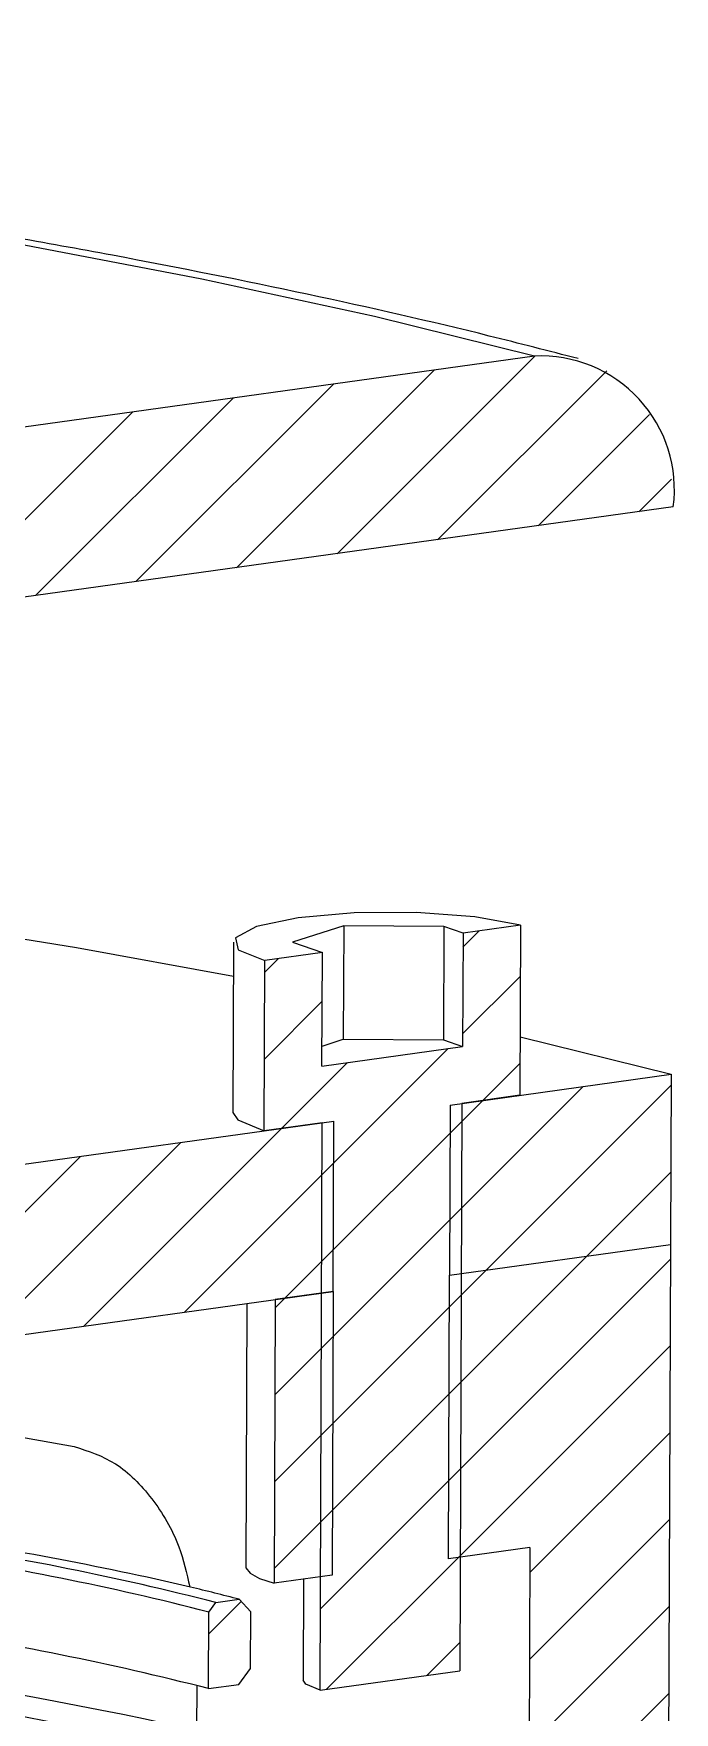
# Model space of a CAD drawing. Header units: millimetres. Extents: x 0 to 1189, y 0 to 841.
# Drawn here: x 684.6 to 717.8, y 644.1 to 731.2 of the extents above; entities that cross this region are included whole.
import ezdxf

# ---------------------------------------------------------------- set-up
doc = ezdxf.new("R2010")
doc.units = ezdxf.units.MM

# ---------------------------------------------------------------- blocks, each defined once
blk = doc.blocks.new('SW_HATCH_0')
at = {"color": 0, "linetype": 'Continuous', "lineweight": 18}
for p, q in [((120.899, 399.287), (131.151, 409.539)), ((115.683, 398.561), (125.935, 408.814)), ((126.114, 400.012), (134.879, 408.777)), ((110.467, 397.835), (120.72, 408.088)), ((105.252, 397.11), (115.504, 407.362)), ((100.036, 396.384), (110.288, 406.637)), ((131.33, 400.738), (137.097, 406.505)), ((136.546, 401.463), (138.238, 403.156)), ((127.427, 378.874), (128.271, 379.718)), ((117.148, 377.575), (117.839, 378.267)), ((127.41, 374.367), (130.406, 377.363)), ((117.131, 373.068), (120.126, 376.064)), ((118.018, 369.465), (121.436, 372.883)), ((120.122, 367.079), (126.651, 373.608)), ((128.45, 370.917), (130.389, 372.856)), ((126.742, 364.719), (133.665, 371.642)), ((128.629, 362.115), (138.219, 371.706)), ((126.759, 369.226), (128.45, 370.917)), ((107.766, 359.213), (118.018, 369.465)), ((120.105, 362.572), (127.364, 369.831)), ((102.55, 358.487), (112.802, 368.74)), ((97.334, 357.762), (107.587, 368.014)), ((112.981, 359.939), (120.727, 367.684)), ((133.844, 362.841), (138.202, 367.199)), ((120.088, 358.065), (127.347, 365.324)), ((118.197, 360.664), (120.71, 363.177)), ((126.692, 351.198), (138.186, 362.692)), ((126.708, 355.705), (133.844, 362.841)), ((126.725, 360.212), (128.629, 362.115)), ((117.685, 360.152), (118.197, 360.664)), ((120.071, 353.558), (127.33, 360.817)), ((117.668, 355.645), (120.693, 358.67)), ((127.188, 347.205), (138.169, 358.185)), ((120.054, 349.051), (127.313, 356.31)), ((117.651, 351.138), (120.676, 354.163)), ((130.892, 346.419), (138.152, 353.678)), ((120.037, 344.544), (127.297, 351.803)), ((117.634, 346.631), (120.659, 349.656)), ((130.876, 341.912), (138.135, 349.171)), ((120.353, 340.37), (127.28, 347.296)), ((114.247, 343.243), (115.925, 344.921)), ((130.859, 337.405), (138.118, 344.664)), ((125.569, 341.095), (127.263, 342.789)), ((130.842, 332.898), (138.101, 340.157))]:
    blk.add_line(p, q, dxfattribs=at)

msp = doc.modelspace()

# ---------------------------------------------------------------- linework, layer by layer
at = {"color": 7, "linetype": 'Continuous', "lineweight": 25}
for p, q in [((710.528, 714.512), (382.5, 668.878)), ((717.73, 706.688), (382.467, 660.047)), ((700.642, 684.954), (697.986, 684.101)), ((700.642, 684.954), (700.62, 679.067)), ((705.837, 684.922), (700.642, 684.954)), ((705.837, 684.922), (705.815, 679.035)), ((706.828, 684.577), (705.837, 684.922)), ((709.814, 684.993), (706.828, 684.577)), ((709.814, 684.993), (709.781, 676.162)), ((694.932, 684.101), (694.898, 675.27)), ((697.986, 684.101), (699.535, 683.562)), ((706.828, 684.577), (706.806, 678.69)), ((696.515, 674.316), (696.549, 683.147)), ((699.535, 683.562), (696.549, 683.147)), ((699.512, 677.675), (699.535, 683.562)), ((699.512, 677.675), (706.806, 678.69)), ((699.516, 678.712), (700.62, 679.067)), ((700.62, 679.067), (705.815, 679.035)), ((705.815, 679.035), (706.806, 678.69)), ((709.793, 679.201), (717.62, 677.252)), ((706.163, 675.658), (717.62, 677.252)), ((717.62, 677.252), (717.587, 668.421)), ((709.781, 676.162), (706.766, 675.742)), ((706.163, 675.658), (706.13, 666.828)), ((706.766, 675.742), (706.656, 646.306)), ((669.358, 670.538), (700.133, 674.82)), ((699.53, 674.736), (696.515, 674.316)), ((699.42, 645.3), (699.53, 674.736)), ((700.1, 665.989), (700.133, 674.82)), ((706.13, 666.828), (717.587, 668.421)), ((717.587, 668.421), (716.987, 508.196)), ((706.075, 652.11), (706.13, 666.828)), ((662.996, 660.827), (700.1, 665.989)), ((697.085, 665.569), (697.03, 650.851)), ((700.1, 665.989), (697.085, 665.569)), ((700.1, 665.989), (700.045, 651.271)), ((695.611, 665.364), (695.56, 651.718)), ((710.296, 652.697), (706.075, 652.11)), ((710.296, 652.697), (709.86, 536.425)), ((700.045, 651.271), (697.03, 650.851)), ((698.558, 651.064), (698.538, 645.82)), ((693.65, 649.351), (694.013, 649.843)), ((694.013, 649.843), (695.219, 650.011)), ((695.819, 649.359), (695.219, 650.011)), ((693.635, 645.377), (693.65, 649.351)), ((695.808, 646.415), (695.819, 649.359)), ((695.203, 645.596), (695.808, 646.415)), ((693.018, 645.539), (693.009, 643.205)), ((693.635, 645.377), (695.203, 645.596)), ((699.42, 645.3), (706.656, 646.306))]:
    msp.add_line(p, q, dxfattribs=at)
at = {"color": 7, "linetype": 'Continuous', "lineweight": 25, "flags": 128}
for points in [[(710.528, 714.512), (702.243, 716.562), (693.291, 718.505), (683.711, 720.334), (673.543, 722.04), (662.831, 723.616), (651.621, 725.055), (639.961, 726.351), (627.901, 727.499)], [(663.973, 687.274), (675, 685.726), (686.784, 683.829), (694.925, 682.349)], [(709.814, 684.993), (707.432, 685.419), (704.403, 685.64), (701.187, 685.622), (698.276, 685.367), (696.111, 684.916), (695.022, 684.335), (695.176, 683.714), (696.549, 683.147)], [(694.898, 675.27), (695.143, 674.883), (696.515, 674.316)], [(679.65, 659.187), (680.824, 658.986), (686.666, 657.936)], [(695.56, 651.718), (695.569, 651.648), (695.783, 651.367), (696.276, 651.098), (697.03, 650.851)], [(699.42, 645.3), (698.672, 645.609), (698.538, 645.82)]]:
    msp.add_lwpolyline(points, dxfattribs=at)
at = {"color": 7, "linetype": 'Continuous', "lineweight": 25}
for centre, radius, start, end in [((710.857, 707.588), 6.932, 352.54446, 92.72014), ((652.53, 477.298), 177.941, 76.95686, 81.70069), ((656.143, 502.971), 151.109, 75.62855, 81.60254), ((656.355, 502.905), 151.687, 75.62526, 81.5786), ((667.221, 544.016), 109.63, 75.20354, 76.56737), ((641.668, 411.484), 237.347, 77.59366, 86.74692), ((656.128, 498.997), 151.109, 75.62856, 81.60252), ((641.209, 423.334), 224.696, 77.60344, 86.44713), ((641.204, 421.862), 224.696, 77.60344, 86.44713)]:
    msp.add_arc(centre, radius, start, end, dxfattribs=at)
for points, knots in [([(712.796, 714.382), (711.274, 714.776), (706.812, 715.93), (698.867, 717.742), (688.769, 719.765), (678.054, 721.636), (666.775, 723.355), (654.974, 724.916), (642.7, 726.315), (630.004, 727.549), (616.94, 728.612), (603.566, 729.5), (589.938, 730.211), (576.118, 730.742), (562.168, 731.09), (548.148, 731.254), (534.121, 731.234), (520.151, 731.03), (506.3, 730.641), (492.629, 730.071), (479.198, 729.321), (466.069, 728.395), (453.297, 727.295), (440.938, 726.026), (429.047, 724.592), (417.671, 722.999), (406.86, 721.25), (396.653, 719.35), (387.091, 717.302), (378.205, 715.108), (370.019, 712.764), (362.552, 710.262), (355.808, 707.578), (349.787, 704.669), (344.487, 701.453), (340.28, 698.063), (337.141, 694.529), (335.056, 691.015), (333.734, 687.435), (333.615, 684.983), (333.559, 683.835)], [0, 0, 0, 0, 0.014304, 0.04193, 0.069424, 0.096803, 0.124098, 0.151328, 0.178511, 0.205657, 0.232775, 0.259871, 0.286951, 0.314019, 0.34108, 0.368135, 0.395189, 0.422244, 0.449302, 0.476366, 0.50344, 0.530527, 0.557632, 0.58476, 0.611918, 0.639115, 0.666362, 0.693675, 0.721074, 0.748589, 0.776264, 0.804159, 0.832369, 0.861024, 0.89028, 0.920121, 0.943455, 0.964108, 0.98319, 1, 1, 1, 1]), ([(686.666, 657.936), (687.398, 657.701), (688.862, 657.232), (690.749, 655.332), (692.107, 653.062), (692.495, 651.364), (692.657, 650.654)], [0, 0, 0, 0, 0.269023, 0.538053, 0.806947, 1, 1, 1, 1])]:
    msp.add_open_spline(points, degree=3, knots=knots, dxfattribs=at)

# ---------------------------------------------------------------- block references
at = {"color": 7, "linetype": 'Continuous', "lineweight": 18}
msp.add_blockref('SW_HATCH_0', (579.399, 304.976), dxfattribs=at)

doc.saveas('drawing.dxf')
